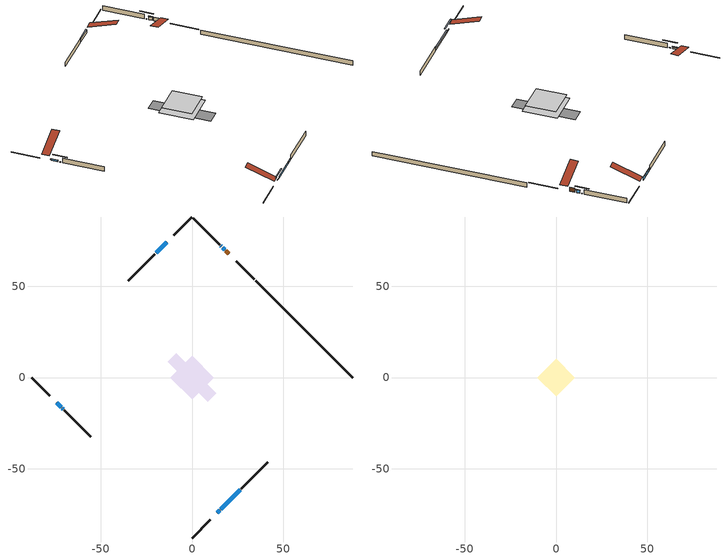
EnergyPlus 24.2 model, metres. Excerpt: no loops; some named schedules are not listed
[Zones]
conditioned space
 floor adiabatic (AdiabaticFloorConstruction): -12,0 0,12 12,0 0,-12 z0.49
 floor foundation (Slab1 construction): -13.25,8.51 -8.51,13.25 13.25,-8.51 8.51,-13.25 z-2.01
 wall outside (RimJoist1 construction): 0,-87.83 9.94,-77.89 / -87.83,0 -77.89,-9.94 / 0,87.83 -9.94,77.89 / 34.15,53.68 24.21,63.62 z0.49:0.79
 wall outside (AdiabaticWallConstruction 1): 20.23,67.59 18.51,69.31 z0.49:2.52
 wall outside (AdiabaticWallConstruction): 17.86,69.97 16.71,71.12 z0.49:2.08; -13.92,73.91 -19.62,68.21 z0.49:1.8; -73.91,-13.92 -71.61,-16.22 z0.49:1.29; 16.05,71.77 15.82,72.01 / 13.92,-73.91 15.05,-72.78 / -70.95,-16.88 -70.5,-17.33 z0.49:0.81; 15.71,-72.12 26.35,-61.48 z0.49:1.26
 wall outside (Wall1 construction): 27,-60.82 41.51,-46.31 / -69.84,-17.99 -55.33,-32.5 / -20.28,67.55 -34.79,53.04 / 15.17,72.66 0.66,87.17 z0.49:2.93
 wall foundation (FoundationWall1 construction): 34.81,53.02,-2.01 34.81,53.02,0.49 82.53,5.3,0.49 82.53,5.3,0.38 87.83,0,0.38 87.83,0,-2.01
 window (WindowConstruction): 17.86,69.97 16.71,71.12 z0.49:2.08
 window (WindowConstruction 1): -13.92,73.91 -19.62,68.21 z0.49:1.8
 window (WindowConstruction 3): -73.91,-13.92 -71.61,-16.22 z0.49:1.29
 window (WindowConstruction 4): 16.05,71.78 15.82,72 z0.49:0.8
 window (WindowConstruction 5): 13.92,-73.91 15.05,-72.78 z0.49:0.8
 window (WindowConstruction 6): -70.95,-16.88 -70.5,-17.33 z0.49:0.8
 window (WindowConstruction 2): 15.71,-72.12 26.35,-61.48 z0.49:1.26
 door (Door): 20.23,67.59 18.52,69.31 z0.49:2.52
 ceiling adiabatic (AdiabaticFloorConstruction): 0,-12 12,0 0,12 -12,0 z0.49
attic - vented
 floor to conditioned space (Floor1 construction Reversed): -10.38,0 0,10.38 10.38,0 0,-10.38 z2.93
 roof outside (Roof1 construction): 13.26,-74.57,2.93 3.15,-64.46,7.69 0.49,-67.12,7.69 10.6,-77.23,2.93; -74.57,-13.26,2.93 -64.46,-3.15,7.69 -67.12,-0.49,7.69 -77.23,-10.6,2.93; -13.26,74.57,2.93 -3.15,64.46,7.69 -0.49,67.12,7.69 -10.6,77.23,2.93; 20.89,66.94,2.93 10.78,56.83,7.69 13.44,54.16,7.69 23.55,64.27,2.93
shading: 16.57,71.26 18,69.83 18.29,70.12 16.86,71.55 z2.28; -19.76,68.06 -13.78,74.05 -14.07,74.34 -20.05,68.36 z2; -71.46,-16.36 -74.05,-13.78 -74.34,-14.07 -71.76,-16.65 z1.49; 13.53,74.3 18.35,69.48 18.64,69.77 13.82,74.59 z4.05; 17.35,-70.48 11.62,-76.21 11.91,-76.5 17.64,-70.77 z4.05; -68.2,-19.63 -73.25,-14.58 -73.54,-14.87 -68.49,-19.92 z4.05; 26.49,-61.34 15.56,-72.26 15.85,-72.56 26.78,-61.63 z1.47
[Building]
Building 1: Terrain=Suburbs
[Site:GroundTemperature:Undisturbed:Xing]
Site Ground Temperature Undisturbed Xing 1: 0.849921, 962, 3353.39, 5.5, 13.2, -1.3, 33, 22
[Site:Location]
Winnipeg Intl AP_MB: Latitude {deg}=49.91; Longitude {deg}=-97.24; Time Zone {hr}=-6; Elevation {m}=239; Keep Site Location Information=Yes
[Site:GroundTemperature:Deep]
5.5, 5.5, 5.5, 5.5, 5.5, 5.5, 5.5, 5.5, 5.5, 5.5, 5.5, 5.5
[Site:GroundTemperature:Shallow]
-2.46526, -5.11642, -5.32873, -4.07063, 0.979979, 6.00706, 10.3653, 13.1261, 13.3606, 11.1152, 6.8681, 1.99523
[Site:WaterMainsTemperature]
Calculation Method=Schedule; Temperature Schedule=mains temperature schedule
[Material] Roughness=Rough; Thermal Absorptance=0.9
Name | Thickness {m} | Conductivity {W/m-K} | Density {kg/m3} | Specific Heat {J/kg-K} | Solar Absorptance | Visible Absorptance
asphalt or fiberglass shingles | 0.00635 | 0.162714 | 1121.4 | 1465.45 | 0.84 | 0.84
ceiling loosefill ins | 0.254 | 0.0480833 | 16.02 | 1046.75 | 0.7 | 0.7
ceiling stud and cavity | 0.1397 | 0.167025 | 65.682 | 1177.47 | 0.7 | 0.7
concrete 4.0 in. | 0.1016 | 1.803125 | 2242.8 | 837.4 | 0.7 | 0.7
concrete 8.0 in. | 0.2032 | 1.803125 | 2242.8 | 837.4 | 0.7 | 0.7
door material | 0.04445 | 0.053851 | 512.64 | 1214.23 | 0.7 | 0.7
exterior vertical ins | 0.0875068 | 0.029427 | 32.04 | 1214.23 | 0.7 | 0.7
floor covering | 0.0127 | 0.0433444 | 54.468 | 1339.84 | 0.6 | 0.6
floor rigid ins; wall rigid ins 1 | 0.512978 | 0.029427 | 32.04 | 1214.23 | 0.7 | 0.7
floor stud and cavity | 0.1397 | 1.75129 | 37.0049 | 1207.88 | 0.7 | 0.7
furniture material conditioned space 1 | 0.1524 | 0.115458 | 640.8 | 1214.23 | 0.6 | 0.6
gypsum board | 0.0127 | 0.160291 | 801 | 837.4 | 0.6 | 0.6
gypsum board 1 | 0.0127 | 0.160291 | 801 | 837.4 | 0.7 | 0.7
osb sheathing 0.5 in. | 0.0127 | 0.115458 | 512.64 | 1214.23 | 0.7 | 0.7
osb sheathing 0.75 in. | 0.01905 | 0.115458 | 512.64 | 1214.23 | 0.7 | 0.7
osb sheathing 2.0 in. | 0.0508 | 0.115458 | 512.64 | 1214.23 | 0.7 | 0.7
rim joist rigid ins; wall rigid ins | 0.051816 | 0.029427 | 32.04 | 1214.23 | 0.7 | 0.7
rim joist stud and cavity | 0.0508 | 0.0402046 | 125.044 | 1163.47 | 0.6 | 0.6
wall stud and cavity | 0.1397 | 0.199848 | 139.0536 | 1170.24 | 0.7 | 0.7
wall stud and cavity 1 | 0.0889 | 0.380278 | 52.3479 | 1209.89 | 0.7 | 0.7
wall stud and cavity 2 | 0.0889 | 0.391764 | 83.0341 | 1211.67 | 0.7 | 0.7
wood siding | 0.0254 | 0.102417 | 544.68 | 1172.36 | 0.4 | 0.4
wood siding 1; wood siding 2; wood siding 3 | 0.0254 | 0.102417 | 544.68 | 1172.36 | 0.7 | 0.7
[WindowMaterial:SimpleGlazingSystem]
Name | U-Factor {W/m2-K} | Solar Heat Gain Coefficient
WindowMaterial | 1.62845 | 0.58
WindowMaterial 1 | 1.68296 | 0.57
WindowMaterial 2 | 1.88339 | 0.52
WindowMaterial 3 | 1.870901 | 0.52
WindowMaterial 4 | 3.068959 | 0.43
[Construction]
AdiabaticFloorConstruction: floor stud and cavity, floor rigid ins, osb sheathing 0.75 in., floor covering
AdiabaticWallConstruction: wood siding 2, wall rigid ins 1, wall stud and cavity 1, gypsum board
AdiabaticWallConstruction 1: wood siding 3, wall rigid ins 1, wall stud and cavity 1, gypsum board
Door: door material
Floor1 construction Reversed: gypsum board, ceiling stud and cavity, ceiling loosefill ins
FoundationWall1 construction: concrete 8.0 in., gypsum board 1
furniture construction conditioned space 1: furniture material conditioned space 1
PartitionWallConstruction: gypsum board, wall stud and cavity 2, gypsum board
RimJoist1 construction: wood siding 1, rim joist rigid ins, osb sheathing 2.0 in., rim joist stud and cavity
Roof1 construction: asphalt or fiberglass shingles
Slab1 construction: concrete 4.0 in.
Wall1 construction: wood siding, wall rigid ins, osb sheathing 0.5 in., wall stud and cavity, gypsum board
WindowConstruction: WindowMaterial
WindowConstruction 1: WindowMaterial 1
WindowConstruction 2: WindowMaterial 2
WindowConstruction 3: WindowMaterial 3
WindowConstruction 4; WindowConstruction 5; WindowConstruction 6: WindowMaterial 4
[Zone] Multiplier=1; Part of Total Floor Area=Yes
Name | Volume {m3}
attic - vented | 166.697
conditioned space | 1235.8
[Space]
Name | Zone | Volume {m3}
attic - vented 1 | attic - vented | 166.697
conditioned space 1 | conditioned space | 1235.8
[ZoneInfiltration:EffectiveLeakageArea]
infil attic - vented 1: Zone or Space=attic - vented 1; Schedule=Always On Discrete; Effective Air Leakage Area {cm2}=7182.33; Stack Coefficient=0.000331403; Wind Coefficient=1.22998e-05
[ZoneMixing]
whole house fan mix: Zone or Space=attic - vented; Schedule=Always On Continuous; Design Flow Rate Calculation Method=Flow/Zone; Design Flow Rate {m3/s}=0; Source Zone or Space=conditioned space
[SurfaceProperty:ExposedFoundationPerimeter]
Slab1: Exposed Perimeter Calculation Method=TotalExposedPerimeter; Total Exposed Perimeter {m}=74.98
[InternalMass] Zone or ZoneList=conditioned space; Space or SpaceList=conditioned space 1
Name | Construction | Surface Area {m2}
furniture mass conditioned space 1 | furniture construction conditioned space 1 | 197.72
partition wall mass | PartitionWallConstruction | 494.3
[Lights]
interior lighting: Zone or ZoneList or Space or SpaceList=conditioned space 1; Schedule=interior lighting schedule; Design Level Calculation Method=LightingLevel; Lighting Level {W}=343.2; Return Air Fraction=0; Fraction Radiant=0.6; Fraction Visible=0.2; Fraction Replaceable=1
[People]
occupants: Zone or ZoneList or Space or SpaceList=conditioned space 1; Number of People Schedule=occupants schedule; Number of People Calculation Method=People; Number of People=3; Fraction Radiant=0.314171; Sensible Heat Fraction=0.56303; Activity Level Schedule=occupants activity schedule; Carbon Dioxide Generation Rate {m3/s-W}=0; Enable ASHRAE 55 Comfort Warnings=No; Mean Radiant Temperature Calculation Type=EnclosureAveraged
[ElectricEquipment] Zone or ZoneList or Space or SpaceList=conditioned space 1; Design Level Calculation Method=EquipmentLevel
Name | Schedule | Design Level {W} | Fraction Latent | Fraction Radiant | Fraction Lost
clothes dryer | clothes dryer schedule | 140.772 | 0.015 | 0.081 | 0.85
clothes washer | clothes washer schedule | 32.1985 | 0.03 | 0.162 | 0.7
cooking range | cooking range schedule | 215.147 | 0.08 | 0.432 | 0.2
dishwasher | dishwasher schedule | 66.8632 | 0.3 | 0.18 | 0.4
fridge | fridge schedule | 72.9452 | 0 | 0.6 | 0
mech vent house fan | mech vent house fan schedule | 125 | 0 | 0 | 0.5
mech vent house fan cfis | mech vent house fan cfis schedule | 0 | 0 | 0 | 0
misc plug loads | misc plug loads schedule | 494.7 | 0.045 | 0.513 | 0.1
whole house fan | Always On Discrete | 0 | 0 | 0 | 1
[OtherEquipment] Zone or ZoneList or Space or SpaceList=conditioned space 1; Design Level Calculation Method=EquipmentLevel
Name | Fuel Type | Schedule | Design Level {W} | Fraction Latent | Fraction Radiant | Fraction Lost
clothes dryer 1 | Electricity | clothes dryer schedule | 0 | 0.015 | 0.081 | 0.85
cooking range 1 | Electricity | cooking range schedule | 0 | 0.08 | 0.432 | 0.2
general water use latent | None | general water use schedule | 62.594 | 1 | 0 | 0
general water use sensible | None | general water use schedule | -61.6891 | 0 | 0.6 | 0
mech vent house fan latent load | None | Always On Discrete | 0 | 1 | 0 | 0
mech vent house fan sensible load | None | Always On Discrete | 0 | 0 | 0 | 0
water heater energy adjustment1 | Electricity | Always On Discrete | 0.01 | 0 | 0 | 1
[ZoneInfiltration:DesignFlowRate] Zone or ZoneList or Space or SpaceList=conditioned space 1; Schedule=Always On Discrete; Design Flow Rate Calculation Method=Flow/Zone; Design Flow Rate {m3/s}=0
infil flow; natural vent flow; whole house fan flow
[GroundHeatExchanger:System]
ground source heat pump exchanger: Design Flow Rate {m3/s}=0.000567812; Undisturbed Ground Temperature Model Type=Site:GroundTemperature:Undisturbed:Xing; Undisturbed Ground Temperature Model=Site Ground Temperature Undisturbed Xing 1; Ground Thermal Conductivity {W/m-K}=0.849921; Ground Thermal Heat Capacity {J/m3-K}=3.22596e+06; GHE:Vertical:ResponseFactors Object=ground source heat pump exchanger Response Factors
[GroundHeatExchanger:Vertical:Properties]
ground source heat pump exchanger Properties: Depth of Top of Borehole {m}=1; Borehole Length {m}=89.916; Borehole Diameter {m}=0.127; Grout Thermal Conductivity {W/m-K}=1.29825; Grout Thermal Heat Capacity {J/m3-K}=3900000; Pipe Thermal Conductivity {W/m-K}=0.39813; Pipe Thermal Heat Capacity {J/m3-K}=1770000; Pipe Outer Diameter {m}=0.042164; Pipe Thickness {m}=0.0038354; U-Tube Distance {m}=0.066802
[GroundHeatExchanger:ResponseFactors]
ground source heat pump exchanger Response Factors: GHE:Vertical:Properties Object=ground source heat pump exchanger Properties; Number of Boreholes=3; G-Function Reference Ratio=0.000706215; g-Function Ln(T/Ts) Value 1=-8.5; g-Function g Value 1=2.32947; g-Function Ln(T/Ts) Value 2=-7.8; g-Function g Value 2=2.67517; g-Function Ln(T/Ts) Value 3=-7.2; g-Function g Value 3=2.97159; g-Function Ln(T/Ts) Value 4=-6.5; g-Function g Value 4=3.31879; g-Function Ln(T/Ts) Value 5=-5.9; g-Function g Value 5=3.63297; g-Function Ln(T/Ts) Value 6=-5.2; g-Function g Value 6=4.06433; g-Function Ln(T/Ts) Value 7=-4.5; g-Function g Value 7=4.60241; g-Function Ln(T/Ts) Value 8=-3.963; g-Function g Value 8=5.09322; g-Function Ln(T/Ts) Value 9=-3.27; g-Function g Value 9=5.80964; g-Function Ln(T/Ts) Value 10=-2.864; g-Function g Value 10=6.25747; g-Function Ln(T/Ts) Value 11=-2.577; g-Function g Value 11=6.57912; g-Function Ln(T/Ts) Value 12=-2.171; g-Function g Value 12=7.03176; g-Function Ln(T/Ts) Value 13=-1.884; g-Function g Value 13=7.34522; g-Function Ln(T/Ts) Value 14=-1.191; g-Function g Value 14=8.05255; g-Function Ln(T/Ts) Value 15=-0.497; g-Function g Value 15=8.65795; g-Function Ln(T/Ts) Value 16=-0.274; g-Function g Value 16=8.82477; g-Function Ln(T/Ts) Value 17=-0.051; g-Function g Value 17=8.97533; g-Function Ln(T/Ts) Value 18=0.196; g-Function g Value 18=9.12268; g-Function Ln(T/Ts) Value 19=0.419; g-Function g Value 19=9.23763; g-Function Ln(T/Ts) Value 20=0.642; g-Function g Value 20=9.33616; g-Function Ln(T/Ts) Value 21=0.873; g-Function g Value 21=9.42137; g-Function Ln(T/Ts) Value 22=1.112; g-Function g Value 22=9.49298; g-Function Ln(T/Ts) Value 23=1.335; g-Function g Value 23=9.54648; g-Function Ln(T/Ts) Value 24=1.679; g-Function g Value 24=9.60776; g-Function Ln(T/Ts) Value 25=2.028; g-Function g Value 25=9.64965; g-Function Ln(T/Ts) Value 26=2.275; g-Function g Value 26=9.6702; g-Function Ln(T/Ts) Value 27=3.003; g-Function g Value 27=9.70341
[Foundation:Kiva]
Foundation Kiva 1: Initial Indoor Air Temperature {C}=21; Wall Height Above Grade {m}=0.489996; Wall Depth Below Slab {m}=0.2032; Custom Block Material Name 1=exterior vertical ins; Custom Block Depth 1 {m}=2.5; Custom Block X Position 1 {m}=0.2159; Custom Block Z Position 1 {m}=0
[Foundation:Kiva:Settings]
Soil Conductivity {W/m-K}=0.849921; Soil Density {kg/m3}=1842.3; Soil Specific Heat {J/kg-K}=418.7; Ground Solar Absorptivity=0.9; Ground Thermal Absorptivity=0.9; Ground Surface Roughness {m}=0.03; Far-Field Width {m}=40; Deep-Ground Boundary Condition=ZeroFlux; Deep-Ground Depth {m}=40; Minimum Cell Dimension {m}=0.2; Maximum Cell Growth Coefficient=3; Simulation Timestep=Timestep
[Exterior:Lights]
exterior lighting: Schedule=exterior lighting schedule; Design Level {W}=75.6
[Schedule:Constant]
Name | Hourly Value
Always On Continuous; mech vent house fan schedule; mech vent house fan cfis schedule; Always On Discrete | 1
occupants activity schedule | 117.228
fridge schedule | 0
[Schedule:Week:Daily]
interior lighting schedule Week Rule - Jan1-Jan27: interior lighting schedule day, interior lighting schedule day, interior lighting schedule day, interior lighting schedule day, interior lighting schedule day, interior lighting schedule day, interior lighting schedule day, interior lighting schedule default day, interior lighting schedule default day, interior lighting schedule default day, interior lighting schedule default day, interior lighting schedule default day
interior lighting schedule Week Rule - Jan28-Feb3: interior lighting schedule day, interior lighting schedule day, interior lighting schedule day, interior lighting schedule day, interior lighting schedule day 1, interior lighting schedule day 1, interior lighting schedule day 1, interior lighting schedule default day, interior lighting schedule default day, interior lighting schedule default day, interior lighting schedule default day, interior lighting schedule default day
interior lighting schedule Week Rule - Feb4-Feb24: interior lighting schedule day 1, interior lighting schedule day 1, interior lighting schedule day 1, interior lighting schedule day 1, interior lighting schedule day 1, interior lighting schedule day 1, interior lighting schedule day 1, interior lighting schedule default day, interior lighting schedule default day, interior lighting schedule default day, interior lighting schedule default day, interior lighting schedule default day
interior lighting schedule Week Rule - Feb25-Mar3: interior lighting schedule day 1, interior lighting schedule day 1, interior lighting schedule day 1, interior lighting schedule day 1, interior lighting schedule day 2, interior lighting schedule day 2, interior lighting schedule day 2, interior lighting schedule default day, interior lighting schedule default day, interior lighting schedule default day, interior lighting schedule default day, interior lighting schedule default day
interior lighting schedule Week Rule - Mar4-Mar31: interior lighting schedule day 2, interior lighting schedule day 2, interior lighting schedule day 2, interior lighting schedule day 2, interior lighting schedule day 2, interior lighting schedule day 2, interior lighting schedule day 2, interior lighting schedule default day, interior lighting schedule default day, interior lighting schedule default day, interior lighting schedule default day, interior lighting schedule default day
interior lighting schedule Week Rule - Apr1-Apr28: interior lighting schedule day 3, interior lighting schedule day 3, interior lighting schedule day 3, interior lighting schedule day 3, interior lighting schedule day 3, interior lighting schedule day 3, interior lighting schedule day 3, interior lighting schedule default day, interior lighting schedule default day, interior lighting schedule default day, interior lighting schedule default day, interior lighting schedule default day
interior lighting schedule Week Rule - Apr29-May5: interior lighting schedule day 3, interior lighting schedule day 3, interior lighting schedule day 4, interior lighting schedule day 4, interior lighting schedule day 4, interior lighting schedule day 4, interior lighting schedule day 4, interior lighting schedule default day, interior lighting schedule default day, interior lighting schedule default day, interior lighting schedule default day, interior lighting schedule default day
interior lighting schedule Week Rule - May6-May26: interior lighting schedule day 4, interior lighting schedule day 4, interior lighting schedule day 4, interior lighting schedule day 4, interior lighting schedule day 4, interior lighting schedule day 4, interior lighting schedule day 4, interior lighting schedule default day, interior lighting schedule default day, interior lighting schedule default day, interior lighting schedule default day, interior lighting schedule default day
interior lighting schedule Week Rule - May27-Jun2: interior lighting schedule day 4, interior lighting schedule day 4, interior lighting schedule day 4, interior lighting schedule day 4, interior lighting schedule day 4, interior lighting schedule day 5, interior lighting schedule day 5, interior lighting schedule default day, interior lighting schedule default day, interior lighting schedule default day, interior lighting schedule default day, interior lighting schedule default day
interior lighting schedule Week Rule - Jun3-Jun30: interior lighting schedule day 5, interior lighting schedule day 5, interior lighting schedule day 5, interior lighting schedule day 5, interior lighting schedule day 5, interior lighting schedule day 5, interior lighting schedule day 5, interior lighting schedule default day, interior lighting schedule default day, interior lighting schedule default day, interior lighting schedule default day, interior lighting schedule default day
interior lighting schedule Week Rule - Jul1-Jul28: interior lighting schedule day 6, interior lighting schedule day 6, interior lighting schedule day 6, interior lighting schedule day 6, interior lighting schedule day 6, interior lighting schedule day 6, interior lighting schedule day 6, interior lighting schedule default day, interior lighting schedule default day, interior lighting schedule default day, interior lighting schedule default day, interior lighting schedule default day
interior lighting schedule Week Rule - Jul29-Aug4: interior lighting schedule day 6, interior lighting schedule day 6, interior lighting schedule day 6, interior lighting schedule day 7, interior lighting schedule day 7, interior lighting schedule day 7, interior lighting schedule day 7, interior lighting schedule default day, interior lighting schedule default day, interior lighting schedule default day, interior lighting schedule default day, interior lighting schedule default day
interior lighting schedule Week Rule - Aug5-Aug25: interior lighting schedule day 7, interior lighting schedule day 7, interior lighting schedule day 7, interior lighting schedule day 7, interior lighting schedule day 7, interior lighting schedule day 7, interior lighting schedule day 7, interior lighting schedule default day, interior lighting schedule default day, interior lighting schedule default day, interior lighting schedule default day, interior lighting schedule default day
interior lighting schedule Week Rule - Aug26-Sep1: interior lighting schedule day 7, interior lighting schedule day 7, interior lighting schedule day 7, interior lighting schedule day 7, interior lighting schedule day 7, interior lighting schedule day 7, interior lighting schedule day 8, interior lighting schedule default day, interior lighting schedule default day, interior lighting schedule default day, interior lighting schedule default day, interior lighting schedule default day
interior lighting schedule Week Rule - Sep2-Sep29: interior lighting schedule day 8, interior lighting schedule day 8, interior lighting schedule day 8, interior lighting schedule day 8, interior lighting schedule day 8, interior lighting schedule day 8, interior lighting schedule day 8, interior lighting schedule default day, interior lighting schedule default day, interior lighting schedule default day, interior lighting schedule default day, interior lighting schedule default day
interior lighting schedule Week Rule - Sep30-Oct6: interior lighting schedule day 8, interior lighting schedule day 9, interior lighting schedule day 9, interior lighting schedule day 9, interior lighting schedule day 9, interior lighting schedule day 9, interior lighting schedule day 9, interior lighting schedule default day, interior lighting schedule default day, interior lighting schedule default day, interior lighting schedule default day, interior lighting schedule default day
interior lighting schedule Week Rule - Oct7-Oct27: interior lighting schedule day 9, interior lighting schedule day 9, interior lighting schedule day 9, interior lighting schedule day 9, interior lighting schedule day 9, interior lighting schedule day 9, interior lighting schedule day 9, interior lighting schedule default day, interior lighting schedule default day, interior lighting schedule default day, interior lighting schedule default day, interior lighting schedule default day
interior lighting schedule Week Rule - Oct28-Nov3: interior lighting schedule day 9, interior lighting schedule day 9, interior lighting schedule day 9, interior lighting schedule day 9, interior lighting schedule day 10, interior lighting schedule day 10, interior lighting schedule day 10, interior lighting schedule default day, interior lighting schedule default day, interior lighting schedule default day, interior lighting schedule default day, interior lighting schedule default day
interior lighting schedule Week Rule - Nov4-Nov24: interior lighting schedule day 10, interior lighting schedule day 10, interior lighting schedule day 10, interior lighting schedule day 10, interior lighting schedule day 10, interior lighting schedule day 10, interior lighting schedule day 10, interior lighting schedule default day, interior lighting schedule default day, interior lighting schedule default day, interior lighting schedule default day, interior lighting schedule default day
interior lighting schedule Week Rule - Nov25-Dec1: interior lighting schedule day 10, interior lighting schedule day 10, interior lighting schedule day 10, interior lighting schedule day 10, interior lighting schedule day 10, interior lighting schedule day 10, interior lighting schedule day 11, interior lighting schedule default day, interior lighting schedule default day, interior lighting schedule default day, interior lighting schedule default day, interior lighting schedule default day
interior lighting schedule Week Rule - Dec2-Dec31: interior lighting schedule day 11, interior lighting schedule day 11, interior lighting schedule day 11, interior lighting schedule day 11, interior lighting schedule day 11, interior lighting schedule day 11, interior lighting schedule day 11, interior lighting schedule default day, interior lighting schedule default day, interior lighting schedule default day, interior lighting schedule default day, interior lighting schedule default day
occupants schedule Week Rule - Jan1-Dec31: occupants schedule day, occupants schedule day, occupants schedule day, occupants schedule day, occupants schedule day, occupants schedule day, occupants schedule day, occupants schedule default day, occupants schedule default day, occupants schedule default day, occupants schedule default day, occupants schedule default day
clothes dryer schedule Week Rule - Jan1-Dec31: clothes dryer schedule day, clothes dryer schedule day, clothes dryer schedule day, clothes dryer schedule day, clothes dryer schedule day, clothes dryer schedule day, clothes dryer schedule day, clothes dryer schedule default day, clothes dryer schedule default day, clothes dryer schedule default day, clothes dryer schedule default day, clothes dryer schedule default day
clothes washer schedule Week Rule - Jan1-Dec31: clothes washer schedule day, clothes washer schedule day, clothes washer schedule day, clothes washer schedule day, clothes washer schedule day, clothes washer schedule day, clothes washer schedule day, clothes washer schedule default day, clothes washer schedule default day, clothes washer schedule default day, clothes washer schedule default day, clothes washer schedule default day
cooking range schedule Week Rule - Jan1-Dec31: cooking range schedule day, cooking range schedule day, cooking range schedule day, cooking range schedule day, cooking range schedule day, cooking range schedule day, cooking range schedule day, cooking range schedule default day, cooking range schedule default day, cooking range schedule default day, cooking range schedule default day, cooking range schedule default day
dishwasher schedule Week Rule - Jan1-Dec31: dishwasher schedule day, dishwasher schedule day, dishwasher schedule day, dishwasher schedule day, dishwasher schedule day, dishwasher schedule day, dishwasher schedule day, dishwasher schedule default day, dishwasher schedule default day, dishwasher schedule default day, dishwasher schedule default day, dishwasher schedule default day
misc plug loads schedule Week Rule - Jan1-Dec31: misc plug loads schedule day, misc plug loads schedule day, misc plug loads schedule day, misc plug loads schedule day, misc plug loads schedule day, misc plug loads schedule day, misc plug loads schedule day, misc plug loads schedule default day, misc plug loads schedule default day, misc plug loads schedule default day, misc plug loads schedule default day, misc plug loads schedule default day
general water use schedule Week Rule - Jan1-Dec31: general water use schedule day, general water use schedule day, general water use schedule day, general water use schedule day, general water use schedule day, general water use schedule day, general water use schedule day, general water use schedule default day, general water use schedule default day, general water use schedule default day, general water use schedule default day, general water use schedule default day
exterior lighting schedule Week Rule - Jan1-Jan27: exterior lighting schedule day, exterior lighting schedule day, exterior lighting schedule day, exterior lighting schedule day, exterior lighting schedule day, exterior lighting schedule day, exterior lighting schedule day, exterior lighting schedule default day, exterior lighting schedule default day, exterior lighting schedule default day, exterior lighting schedule default day, exterior lighting schedule default day
exterior lighting schedule Week Rule - Jan28-Feb3: exterior lighting schedule day, exterior lighting schedule day, exterior lighting schedule day, exterior lighting schedule day, exterior lighting schedule day 1, exterior lighting schedule day 1, exterior lighting schedule day 1, exterior lighting schedule default day, exterior lighting schedule default day, exterior lighting schedule default day, exterior lighting schedule default day, exterior lighting schedule default day
exterior lighting schedule Week Rule - Feb4-Feb24: exterior lighting schedule day 1, exterior lighting schedule day 1, exterior lighting schedule day 1, exterior lighting schedule day 1, exterior lighting schedule day 1, exterior lighting schedule day 1, exterior lighting schedule day 1, exterior lighting schedule default day, exterior lighting schedule default day, exterior lighting schedule default day, exterior lighting schedule default day, exterior lighting schedule default day
exterior lighting schedule Week Rule - Feb25-Mar3: exterior lighting schedule day 1, exterior lighting schedule day 1, exterior lighting schedule day 1, exterior lighting schedule day 1, exterior lighting schedule day 2, exterior lighting schedule day 2, exterior lighting schedule day 2, exterior lighting schedule default day, exterior lighting schedule default day, exterior lighting schedule default day, exterior lighting schedule default day, exterior lighting schedule default day
exterior lighting schedule Week Rule - Mar4-Mar31: exterior lighting schedule day 2, exterior lighting schedule day 2, exterior lighting schedule day 2, exterior lighting schedule day 2, exterior lighting schedule day 2, exterior lighting schedule day 2, exterior lighting schedule day 2, exterior lighting schedule default day, exterior lighting schedule default day, exterior lighting schedule default day, exterior lighting schedule default day, exterior lighting schedule default day
exterior lighting schedule Week Rule - Apr1-Apr28: exterior lighting schedule day 3, exterior lighting schedule day 3, exterior lighting schedule day 3, exterior lighting schedule day 3, exterior lighting schedule day 3, exterior lighting schedule day 3, exterior lighting schedule day 3, exterior lighting schedule default day, exterior lighting schedule default day, exterior lighting schedule default day, exterior lighting schedule default day, exterior lighting schedule default day
exterior lighting schedule Week Rule - Apr29-May5: exterior lighting schedule day 3, exterior lighting schedule day 3, exterior lighting schedule day 4, exterior lighting schedule day 4, exterior lighting schedule day 4, exterior lighting schedule day 4, exterior lighting schedule day 4, exterior lighting schedule default day, exterior lighting schedule default day, exterior lighting schedule default day, exterior lighting schedule default day, exterior lighting schedule default day
exterior lighting schedule Week Rule - May6-May26: exterior lighting schedule day 4, exterior lighting schedule day 4, exterior lighting schedule day 4, exterior lighting schedule day 4, exterior lighting schedule day 4, exterior lighting schedule day 4, exterior lighting schedule day 4, exterior lighting schedule default day, exterior lighting schedule default day, exterior lighting schedule default day, exterior lighting schedule default day, exterior lighting schedule default day
exterior lighting schedule Week Rule - May27-Jun2: exterior lighting schedule day 4, exterior lighting schedule day 4, exterior lighting schedule day 4, exterior lighting schedule day 4, exterior lighting schedule day 4, exterior lighting schedule day 5, exterior lighting schedule day 5, exterior lighting schedule default day, exterior lighting schedule default day, exterior lighting schedule default day, exterior lighting schedule default day, exterior lighting schedule default day
exterior lighting schedule Week Rule - Jun3-Jun30: exterior lighting schedule day 5, exterior lighting schedule day 5, exterior lighting schedule day 5, exterior lighting schedule day 5, exterior lighting schedule day 5, exterior lighting schedule day 5, exterior lighting schedule day 5, exterior lighting schedule default day, exterior lighting schedule default day, exterior lighting schedule default day, exterior lighting schedule default day, exterior lighting schedule default day
exterior lighting schedule Week Rule - Jul1-Jul28: exterior lighting schedule day 6, exterior lighting schedule day 6, exterior lighting schedule day 6, exterior lighting schedule day 6, exterior lighting schedule day 6, exterior lighting schedule day 6, exterior lighting schedule day 6, exterior lighting schedule default day, exterior lighting schedule default day, exterior lighting schedule default day, exterior lighting schedule default day, exterior lighting schedule default day
exterior lighting schedule Week Rule - Jul29-Aug4: exterior lighting schedule day 6, exterior lighting schedule day 6, exterior lighting schedule day 6, exterior lighting schedule day 7, exterior lighting schedule day 7, exterior lighting schedule day 7, exterior lighting schedule day 7, exterior lighting schedule default day, exterior lighting schedule default day, exterior lighting schedule default day, exterior lighting schedule default day, exterior lighting schedule default day
exterior lighting schedule Week Rule - Aug5-Aug25: exterior lighting schedule day 7, exterior lighting schedule day 7, exterior lighting schedule day 7, exterior lighting schedule day 7, exterior lighting schedule day 7, exterior lighting schedule day 7, exterior lighting schedule day 7, exterior lighting schedule default day, exterior lighting schedule default day, exterior lighting schedule default day, exterior lighting schedule default day, exterior lighting schedule default day
exterior lighting schedule Week Rule - Aug26-Sep1: exterior lighting schedule day 7, exterior lighting schedule day 7, exterior lighting schedule day 7, exterior lighting schedule day 7, exterior lighting schedule day 7, exterior lighting schedule day 7, exterior lighting schedule day 8, exterior lighting schedule default day, exterior lighting schedule default day, exterior lighting schedule default day, exterior lighting schedule default day, exterior lighting schedule default day
exterior lighting schedule Week Rule - Sep2-Sep29: exterior lighting schedule day 8, exterior lighting schedule day 8, exterior lighting schedule day 8, exterior lighting schedule day 8, exterior lighting schedule day 8, exterior lighting schedule day 8, exterior lighting schedule day 8, exterior lighting schedule default day, exterior lighting schedule default day, exterior lighting schedule default day, exterior lighting schedule default day, exterior lighting schedule default day
exterior lighting schedule Week Rule - Sep30-Oct6: exterior lighting schedule day 8, exterior lighting schedule day 9, exterior lighting schedule day 9, exterior lighting schedule day 9, exterior lighting schedule day 9, exterior lighting schedule day 9, exterior lighting schedule day 9, exterior lighting schedule default day, exterior lighting schedule default day, exterior lighting schedule default day, exterior lighting schedule default day, exterior lighting schedule default day
exterior lighting schedule Week Rule - Oct7-Oct27: exterior lighting schedule day 9, exterior lighting schedule day 9, exterior lighting schedule day 9, exterior lighting schedule day 9, exterior lighting schedule day 9, exterior lighting schedule day 9, exterior lighting schedule day 9, exterior lighting schedule default day, exterior lighting schedule default day, exterior lighting schedule default day, exterior lighting schedule default day, exterior lighting schedule default day
exterior lighting schedule Week Rule - Oct28-Nov3: exterior lighting schedule day 9, exterior lighting schedule day 9, exterior lighting schedule day 9, exterior lighting schedule day 9, exterior lighting schedule day 10, exterior lighting schedule day 10, exterior lighting schedule day 10, exterior lighting schedule default day, exterior lighting schedule default day, exterior lighting schedule default day, exterior lighting schedule default day, exterior lighting schedule default day
[Schedule:Year]
interior lighting schedule: interior lighting schedule Week Rule - Jan1-Jan27, 1, 1, 1, 27, interior lighting schedule Week Rule - Jan28-Feb3, 1, 28, 2, 3, interior lighting schedule Week Rule - Feb4-Feb24, 2, 4, 2, 24, interior lighting schedule Week Rule - Feb25-Mar3, 2, 25, 3, 3, interior lighting schedule Week Rule - Mar4-Mar31, 3, 4, 3, 31, interior lighting schedule Week Rule - Apr1-Apr28, 4, 1, 4, 28, interior lighting schedule Week Rule - Apr29-May5, 4, 29, 5, 5, interior lighting schedule Week Rule - May6-May26, 5, 6, 5, 26, interior lighting schedule Week Rule - May27-Jun2, 5, 27, 6, 2, interior lighting schedule Week Rule - Jun3-Jun30, 6, 3, 6, 30, interior lighting schedule Week Rule - Jul1-Jul28, 7, 1, 7, 28, interior lighting schedule Week Rule - Jul29-Aug4, 7, 29, 8, 4, interior lighting schedule Week Rule - Aug5-Aug25, 8, 5, 8, 25, interior lighting schedule Week Rule - Aug26-Sep1, 8, 26, 9, 1, interior lighting schedule Week Rule - Sep2-Sep29, 9, 2, 9, 29, interior lighting schedule Week Rule - Sep30-Oct6, 9, 30, 10, 6, interior lighting schedule Week Rule - Oct7-Oct27, 10, 7, 10, 27, interior lighting schedule Week Rule - Oct28-Nov3, 10, 28, 11, 3, interior lighting schedule Week Rule - Nov4-Nov24, 11, 4, 11, 24, interior lighting schedule Week Rule - Nov25-Dec1, 11, 25, 12, 1, interior lighting schedule Week Rule - Dec2-Dec31, 12, 2, 12, 31
occupants schedule: occupants schedule Week Rule - Jan1-Dec31, 1, 1, 12, 31
clothes dryer schedule: clothes dryer schedule Week Rule - Jan1-Dec31, 1, 1, 12, 31
clothes washer schedule: clothes washer schedule Week Rule - Jan1-Dec31, 1, 1, 12, 31
cooking range schedule: cooking range schedule Week Rule - Jan1-Dec31, 1, 1, 12, 31
dishwasher schedule: dishwasher schedule Week Rule - Jan1-Dec31, 1, 1, 12, 31
misc plug loads schedule: misc plug loads schedule Week Rule - Jan1-Dec31, 1, 1, 12, 31
general water use schedule: general water use schedule Week Rule - Jan1-Dec31, 1, 1, 12, 31
exterior lighting schedule: exterior lighting schedule Week Rule - Jan1-Jan27, 1, 1, 1, 27, exterior lighting schedule Week Rule - Jan28-Feb3, 1, 28, 2, 3, exterior lighting schedule Week Rule - Feb4-Feb24, 2, 4, 2, 24, exterior lighting schedule Week Rule - Feb25-Mar3, 2, 25, 3, 3, exterior lighting schedule Week Rule - Mar4-Mar31, 3, 4, 3, 31, exterior lighting schedule Week Rule - Apr1-Apr28, 4, 1, 4, 28, exterior lighting schedule Week Rule - Apr29-May5, 4, 29, 5, 5, exterior lighting schedule Week Rule - May6-May26, 5, 6, 5, 26, exterior lighting schedule Week Rule - May27-Jun2, 5, 27, 6, 2, exterior lighting schedule Week Rule - Jun3-Jun30, 6, 3, 6, 30, exterior lighting schedule Week Rule - Jul1-Jul28, 7, 1, 7, 28, exterior lighting schedule Week Rule - Jul29-Aug4, 7, 29, 8, 4, exterior lighting schedule Week Rule - Aug5-Aug25, 8, 5, 8, 25, exterior lighting schedule Week Rule - Aug26-Sep1, 8, 26, 9, 1, exterior lighting schedule Week Rule - Sep2-Sep29, 9, 2, 9, 29, exterior lighting schedule Week Rule - Sep30-Oct6, 9, 30, 10, 6, exterior lighting schedule Week Rule - Oct7-Oct27, 10, 7, 10, 27, exterior lighting schedule Week Rule - Oct28-Nov3, 10, 28, 11, 3, exterior lighting schedule Week Rule - Nov4-Nov24, 11, 4, 11, 24, exterior lighting schedule Week Rule - Nov25-Dec1, 11, 25, 12, 1, exterior lighting schedule Week Rule - Dec2-Dec31, 12, 2, 12, 31
[Schedule:Compact]
mains temperature schedule: Through: 01/01, For: AllDays, Until: 24:00, 3.57167, Through: 01/02, For: AllDays, Until: 24:00, 3.48889, Through: 01/03, For: AllDays, Until: 24:00, 3.40667, Through: 01/04, For: AllDays, Until: 24:00, 3.32611, Through: 01/05, For: AllDays, Until: 24:00, 3.24611, Through: 01/06, For: AllDays, Until: 24:00, 3.16778, Through: 01/07, For: AllDays, Until: 24:00, 3.09056, Through: 01/08, For: AllDays, Until: 24:00, 3.01444, Through: 01/09, For: AllDays, Until: 24:00, 2.93944, Through: 01/10, For: AllDays, Until: 24:00, 2.86611, Through: 01/11, For: AllDays, Until: 24:00, 2.79389, Through: 01/12, For: AllDays, Until: 24:00, 2.72278, Through: 01/13, For: AllDays, Until: 24:00, 2.65278, Through: 01/14, For: AllDays, Until: 24:00, 2.58444, Through: 01/15, For: AllDays, Until: 24:00, 2.51778, Through: 01/16, For: AllDays, Until: 24:00, 2.45222, Through: 01/17, For: AllDays, Until: 24:00, 2.38778, Through: 01/18, For: AllDays, Until: 24:00, 2.325, Through: 01/19, For: AllDays, Until: 24:00, 2.26389, Through: 01/20, For: AllDays, Until: 24:00, 2.20389, Through: 01/21, For: AllDays, Until: 24:00, 2.14556, Through: 01/22, For: AllDays, Until: 24:00, 2.08889, Through: 01/23, For: AllDays, Until: 24:00, 2.03333, Through: 01/24, For: AllDays, Until: 24:00, 1.97944, Through: 01/25, For: AllDays, Until: 24:00, 1.92722, Through: 01/26, For: AllDays, Until: 24:00, 1.87611, Through: 01/27, For: AllDays, Until: 24:00, 1.82722, Through: 01/28, For: AllDays, Until: 24:00, 1.77944, Through: 01/29, For: AllDays, Until: 24:00, 1.73333, Through: 01/30, For: AllDays, Until: 24:00, 1.68944, Through: 01/31, For: AllDays, Until: 24:00, 1.64667, Through: 02/01, For: AllDays, Until: 24:00, 1.60556, Through: 02/02, For: AllDays, Until: 24:00, 1.56611, Through: 02/03, For: AllDays, Until: 24:00, 1.52833, Through: 02/04, For: AllDays, Until: 24:00, 1.49222, Through: 02/05, For: AllDays, Until: 24:00, 1.45778, Through: 02/06, For: AllDays, Until: 24:00, 1.425, Through: 02/07, For: AllDays, Until: 24:00, 1.39389, Through: 02/08, For: AllDays, Until: 24:00, 1.36444, Through: 02/09, For: AllDays, Until: 24:00, 1.33722, Through: 02/10, For: AllDays, Until: 24:00, 1.31111, Through: 02/11, For: AllDays, Until: 24:00, 1.28722, Through: 02/12, For: AllDays, Until: 24:00, 1.26444, Through: 02/13, For: AllDays, Until: 24:00, 1.24389, Through: 02/14, For: AllDays, Until: 24:00, 1.22556, Through: 02/15, For: AllDays, Until: 24:00, 1.20833, Through: 02/16, For: AllDays, Until: 24:00, 1.19278, Through: 02/17, For: AllDays, Until: 24:00, 1.17944, Through: 02/18, For: AllDays, Until: 24:00, 1.16778, Through: 02/19, For: AllDays, Until: 24:00, 1.15778, Through: 02/20, For: AllDays, Until: 24:00, 1.14944, Through: 02/21, For: AllDays, Until: 24:00, 1.14333, Through: 02/22, For: AllDays, Until: 24:00, 1.13889, Through: 02/23, For: AllDays, Until: 24:00, 1.13611, Through: 02/24, For: AllDays, Until: 24:00, 1.135, Through: 02/25, For: AllDays, Until: 24:00, 1.13556, Through: 02/26, For: AllDays, Until: 24:00, 1.13833, Through: 02/27, For: AllDays, Until: 24:00, 1.14278, Through: 02/28, For: AllDays, Until: 24:00, 1.14889, Through: 03/01, For: AllDays, Until: 24:00, 1.15667, Through: 03/02, For: AllDays, Until: 24:00, 1.16667, Through: 03/03, For: AllDays, Until: 24:00, 1.17778, Through: 03/04, For: AllDays, Until: 24:00, 1.19111, Through: 03/05, For: AllDays, Until: 24:00, 1.20667, Through: 03/06, For: AllDays, Until: 24:00, 1.22333, Through: 03/07, For: AllDays, Until: 24:00, 1.24167, Through: 03/08, For: AllDays, Until: 24:00, 1.26222, Through: 03/09, For: AllDays, Until: 24:00, 1.28444, Through: 03/10, For: AllDays, Until: 24:00, 1.30833, Through: 03/11, For: AllDays, Until: 24:00, 1.33389, Through: 03/12, For: AllDays, Until: 24:00, 1.36167, Through: 03/13, For: AllDays, Until: 24:00, 1.39056, Through: 03/14, For: AllDays, Until: 24:00, 1.42111, Through: 03/15, For: AllDays, Until: 24:00, 1.45389, Through: 03/16, For: AllDays, Until: 24:00, 1.48833, Through: 03/17, For: AllDays, Until: 24:00, 1.52389, Through: 03/18, For: AllDays, Until: 24:00, 1.56167, Through: 03/19, For: AllDays, Until: 24:00, 1.60111, Through: 03/20, For: AllDays, Until: 24:00, 1.64167, Through: 03/21, For: AllDays, Until: 24:00, 1.68444, Through: 03/22, For: AllDays, Until: 24:00, 1.72833, Through: 03/23, For: AllDays, Until: 24:00, 1.77444, Through: 03/24, For: AllDays, Until: 24:00, 1.82167, Through: 03/25, For: AllDays, Until: 24:00, 1.87056, Through: 03/26, For: AllDays, Until: 24:00, 1.92111, Through: 03/27, For: AllDays, Until: 24:00, 1.97333, Through: 03/28, For: AllDays, Until: 24:00, 2.02722, Through: 03/29, For: AllDays, Until: 24:00, 2.08222, Through: 03/30, For: AllDays, Until: 24:00, 2.13889, Through: 03/31, For: AllDays, Until: 24:00, 2.19722, Through: 04/01, For: AllDays, Until: 24:00, 2.25722, Through: 04/02, For: AllDays, Until: 24:00, 2.31833, Through: 04/03, For: AllDays, Until: 24:00, 2.38056, Through: 04/04, For: AllDays, Until: 24:00, 2.445, Through: 04/05, For: AllDays, Until: 24:00, 2.51056, Through: 04/06, For: AllDays, Until: 24:00, 2.57722, Through: 04/07, For: AllDays, Until: 24:00, 2.64556, Through: 04/08, For: AllDays, Until: 24:00, 2.715, Through: 04/09, For: AllDays, Until: 24:00, 2.78556, Through: 04/10, For: AllDays, Until: 24:00, 2.85778, Through: 04/11, For: AllDays, Until: 24:00, 2.93111, Through: 04/12, For: AllDays, Until: 24:00, 3.00611, Through: 04/13, For: AllDays, Until: 24:00, 3.08222, Through: 04/14, For: AllDays, Until: 24:00, 3.15889, Through: 04/15, For: AllDays, Until: 24:00, 3.23778, Through: 04/16, For: AllDays, Until: 24:00, 3.31722, Through: 04/17, For: AllDays, Until: 24:00, 3.39778, Through: 04/18, For: AllDays, Until: 24:00, 3.47944, Through: 04/19, For: AllDays, Until: 24:00, 3.56222, Through: 04/20, For: AllDays, Until: 24:00, 3.64667, Through: 04/21, For: AllDays, Until: 24:00, 3.73167, Through: 04/22, For: AllDays, Until: 24:00, 3.81722, Through: 04/23, For: AllDays, Until: 24:00, 3.90444, Through: 04/24, For: AllDays, Until: 24:00, 3.99278, Through: 04/25, For: AllDays, Until: 24:00, 4.08167, Through: 04/26, For: AllDays, Until: 24:00, 4.17167, Through: 04/27, For: AllDays, Until: 24:00, 4.26222, Through: 04/28, For: AllDays, Until: 24:00, 4.35389, Through: 04/29, For: AllDays, Until: 24:00, 4.44611, Through: 04/30, For: AllDays, Until: 24:00, 4.53944, Through: 05/01, For: AllDays, Until: 24:00, 4.63389, Through: 05/02, For: AllDays, Until: 24:00, 4.72889, Through: 05/03, For: AllDays, Until: 24:00, 4.82444, Through: 05/04, For: AllDays, Until: 24:00, 4.92056, Through: 05/05, For: AllDays, Until: 24:00, 5.01722, Through: 05/06, For: AllDays, Until: 24:00, 5.115, Through: 05/07, For: AllDays, Until: 24:00, 5.21333, Through: 05/08, For: AllDays, Until: 24:00, 5.31222, Through: 05/09, For: AllDays, Until: 24:00, 5.41167, Through: 05/10, For: AllDays, Until: 24:00, 5.51111, Through: 05/11, For: AllDays, Until: 24:00, 5.61167, Through: 05/12, For: AllDays, Until: 24:00, 5.71278, Through: 05/13, For: AllDays, Until: 24:00, 5.81389, Through: 05/14, For: AllDays, Until: 24:00, 5.91556, Through: 05/15, For: AllDays, Until: 24:00, 6.01778, Through: 05/16, For: AllDays, Until: 24:00, 6.12, Through: 05/17, For: AllDays, Until: 24:00, 6.22278, Through: 05/18, For: AllDays, Until: 24:00, 6.32556, Through: 05/19, For: AllDays, Until: 24:00, 6.42889, Through: 05/20, For: AllDays, Until: 24:00, 6.53278, Through: 05/21, For: AllDays, Until: 24:00, 6.63611, Through: 05/22, For: AllDays, Until: 24:00, 6.74, Through: 05/23, For: AllDays, Until: 24:00, 6.84389, Through: 05/24, For: AllDays, Until: 24:00, 6.94833, Through: 05/25, For: AllDays, Until: 24:00, 7.05222, Through: 05/26, For: AllDays, Until: 24:00, 7.15667, Through: 05/27, For: AllDays, Until: 24:00, 7.26056, Through: 05/28, For: AllDays, Until: 24:00, 7.365, Through: 05/29, For: AllDays, Until: 24:00, 7.46889, Through: 05/30, For: AllDays, Until: 24:00, 7.57333, Through: 05/31, For: AllDays, Until: 24:00, 7.67722, Through: 06/01, For: AllDays, Until: 24:00, 7.78111, Through: 06/02, For: AllDays, Until: 24:00, 7.88444, Through: 06/03, For: AllDays, Until: 24:00, 7.98778, Through: 06/04, For: AllDays, Until: 24:00, 8.09111, Through: 06/05, For: AllDays, Until: 24:00, 8.19444, Through: 06/06, For: AllDays, Until: 24:00, 8.29667, Through: 06/07, For: AllDays, Until: 24:00, 8.39889, Through: 06/08, For: AllDays, Until: 24:00, 8.50111, Through: 06/09, For: AllDays, Until: 24:00, 8.60278, Through: 06/10, For: AllDays, Until: 24:00, 8.70389, Through: 06/11, For: AllDays, Until: 24:00, 8.80444, Through: 06/12, For: AllDays, Until: 24:00, 8.90444, Through: 06/13, For: AllDays, Until: 24:00, 9.00444, Through: 06/14, For: AllDays, Until: 24:00, 9.10333, Through: 06/15, For: AllDays, Until: 24:00, 9.20222, Through: 06/16, For: AllDays, Until: 24:00, 9.3, Through: 06/17, For: AllDays, Until: 24:00, 9.39778, Through: 06/18, For: AllDays, Until: 24:00, 9.49444, Through: 06/19, For: AllDays, Until: 24:00, 9.59056, Through: 06/20, For: AllDays, Until: 24:00, 9.68556, Through: 06/21, For: AllDays, Until: 24:00, 9.78056, Through: 06/22, For: AllDays, Until: 24:00, 9.87389, Through: 06/23, For: AllDays, Until: 24:00, 9.96722, Through: 06/24, For: AllDays, Until: 24:00, 10.0594, Through: 06/25, For: AllDays, Until: 24:00, 10.1506, Through: 06/26, For: AllDays, Until: 24:00, 10.2411, Through: 06/27, For: AllDays, Until: 24:00, 10.3311, Through: 06/28, For: AllDays, Until: 24:00, 10.4194, Through: 06/29, For: AllDays, Until: 24:00, 10.5072, Through: 06/30, For: AllDays, Until: 24:00, 10.5939, Through: 07/01, For: AllDays, Until: 24:00, 10.6794, Through: 07/02, For: AllDays, Until: 24:00, 10.7644, Through: 07/03, For: AllDays, Until: 24:00, 10.8478, Through: 07/04, For: AllDays, Until: 24:00, 10.9306, Through: 07/05, For: AllDays, Until: 24:00, 11.0117, Through: 07/06, For: AllDays, Until: 24:00, 11.0922, Through: 07/07, For: AllDays, Until: 24:00, 11.1711, Through: 07/08, For: AllDays, Until: 24:00, 11.2494, Through: 07/09, For: AllDays, Until: 24:00, 11.3261, Through: 07/10, For: AllDays, Until: 24:00, 11.4017, Through: 07/11, For: AllDays, Until: 24:00, 11.4761, Through: 07/12, For: AllDays, Until: 24:00, 11.5489, Through: 07/13, For: AllDays, Until: 24:00, 11.6206, Through: 07/14, For: AllDays, Until: 24:00, 11.6911, Through: 07/15, For: AllDays, Until: 24:00, 11.76, Through: 07/16, For: AllDays, Until: 24:00, 11.8278, Through: 07/17, For: AllDays, Until: 24:00, 11.8944, Through: 07/18, For: AllDays, Until: 24:00, 11.9594, Through: 07/19, For: AllDays, Until: 24:00, 12.0228, Through: 07/20, For: AllDays, Until: 24:00, 12.085, Through: 07/21, For: AllDays, Until: 24:00, 12.1456, Through: 07/22, For: AllDays, Until: 24:00, 12.205, Through: 07/23, For: AllDays, Until: 24:00, 12.2628, Through: 07/24, For: AllDays, Until: 24:00, 12.3189, Through: 07/25, For: AllDays, Until: 24:00, 12.3733, Through: 07/26, For: AllDays, Until: 24:00, 12.4267, Through: 07/27, For: AllDays, Until: 24:00, 12.4783, Through: 07/28, For: AllDays, Until: 24:00, 12.5283, Through: 07/29, For: AllDays, Until: 24:00, 12.5767, Through: 07/30, For: AllDays, Until: 24:00, 12.6239, Through: 07/31, For: AllDays, Until: 24:00, 12.6689, Through: 08/01, For: AllDays, Until: 24:00, 12.7128, Through: 08/02, For: AllDays, Until: 24:00, 12.7544, Through: 08/03, For: AllDays, Until: 24:00, 12.795, Through: 08/04, For: AllDays, Until: 24:00, 12.8339, Through: 08/05, For: AllDays, Until: 24:00, 12.8706, Through: 08/06, For: AllDays, Until: 24:00, 12.9061, Through: 08/07, For: AllDays, Until: 24:00, 12.94, Through: 08/08, For: AllDays, Until: 24:00, 12.9717, Through: 08/09, For: AllDays, Until: 24:00, 13.0022, Through: 08/10, For: AllDays, Until: 24:00, 13.0306, Through: 08/11, For: AllDays, Until: 24:00, 13.0572, Through: 08/12, For: AllDays, Until: 24:00, 13.0822, Through: 08/13, For: AllDays, Until: 24:00, 13.1056, Through: 08/14, For: AllDays, Until: 24:00, 13.1272, Through: 08/15, For: AllDays, Until: 24:00, 13.1472, Through: 08/16, For: AllDays, Until: 24:00, 13.165, Through: 08/17, For: AllDays, Until: 24:00, 13.1817, Through: 08/18, For: AllDays, Until: 24:00, 13.1961, Through: 08/19, For: AllDays, Until: 24:00, 13.2089, Through: 08/20, For: AllDays, Until: 24:00, 13.2194, Through: 08/21, For: AllDays, Until: 24:00, 13.2289, Through: 08/22, For: AllDays, Until: 24:00, 13.2361, Through: 08/23, For: AllDays, Until: 24:00, 13.2417, Through: 08/24, For: AllDays, Until: 24:00, 13.2456, Through: 08/25, For: AllDays, Until: 24:00, 13.2472, Through: 08/26, For: AllDays, Until: 24:00, 13.2478, Through: 08/27, For: AllDays, Until: 24:00, 13.2461, Through: 08/28, For: AllDays, Until: 24:00, 13.2428, Through: 08/29, For: AllDays, Until: 24:00, 13.2378, Through: 08/30, For: AllDays, Until: 24:00, 13.2306, Through: 08/31, For: AllDays, Until: 24:00, 13.2217, Through: 09/01, For: AllDays, Until: 24:00, 13.2111, Through: 09/02, For: AllDays, Until: 24:00, 13.1989, Through: 09/03, For: AllDays, Until: 24:00, 13.185, Through: 09/04, For: AllDays, Until: 24:00, 13.1689, Through: 09/05, For: AllDays, Until: 24:00, 13.1511, Through: 09/06, For: AllDays, Until: 24:00, 13.1317, Through: 09/07, For: AllDays, Until: 24:00, 13.1106, Through: 09/08, For: AllDays, Until: 24:00, 13.0878, Through: 09/09, For: AllDays, Until: 24:00, 13.0633, Through: 09/10, For: AllDays, Until: 24:00, 13.0367, Through: 09/11, For: AllDays, Until: 24:00, 13.0083, Through: 09/12, For: AllDays, Until: 24:00, 12.9789, Through: 09/13, For: AllDays, Until: 24:00, 12.9472, Through: 09/14, For: AllDays, Until: 24:00, 12.9139, Through: 09/15, For: AllDays, Until: 24:00, 12.8789, Through: 09/16, For: AllDays, Until: 24:00, 12.8422, Through: 09/17, For: AllDays, Until: 24:00, 12.8039, Through: 09/18, For: AllDays, Until: 24:00, 12.7639, Through: 09/19, For: AllDays, Until: 24:00, 12.7222, Through: 09/20, For: AllDays, Until: 24:00, 12.6789, Through: 09/21, For: AllDays, Until: 24:00, 12.6339, Through: 09/22, For: AllDays, Until: 24:00, 12.5872, Through: 09/23, For: AllDays, Until: 24:00, 12.5394, Through: 09/24, For: AllDays, Until: 24:00, 12.4894, Through: 09/25, For: AllDays, Until: 24:00, 12.4383, Through: 09/26, For: AllDays, Until: 24:00, 12.3856, Through: 09/27, For: AllDays, Until: 24:00, 12.3311, Through: 09/28, For: AllDays, Until: 24:00, 12.275, Through: 09/29, For: AllDays, Until: 24:00, 12.2178, Through: 09/30, For: AllDays, Until: 24:00, 12.1589, Through: 10/01, For: AllDays, Until: 24:00, 12.0989, Through: 10/02, For: AllDays, Until: 24:00, 12.0367, Through: 10/03, For: AllDays, Until: 24:00, 11.9733, Through: 10/04, For: AllDays, Until: 24:00, 11.9089, Through: 10/05, For: AllDays, Until: 24:00, 11.8428, Through: 10/06, For: AllDays, Until: 24:00, 11.7756, Through: 10/07, For: AllDays, Until: 24:00, 11.7067, Through: 10/08, For: AllDays, Until: 24:00, 11.6367, Through: 10/09, For: AllDays, Until: 24:00, 11.565, Through: 10/10, For: AllDays, Until: 24:00, 11.4922, Through: 10/11, For: AllDays, Until: 24:00, 11.4183, Through: 10/12, For: AllDays, Until: 24:00, 11.3428, Through: 10/13, For: AllDays, Until: 24:00, 11.2667, Through: 10/14, For: AllDays, Until: 24:00, 11.1889, Through: 10/15, For: AllDays, Until: 24:00, 11.11, Through: 10/16, For: AllDays, Until: 24:00, 11.03, Through: 10/17, For: AllDays, Until: 24:00, 10.9489, Through: 10/18, For: AllDays, Until: 24:00, 10.8667, Through: 10/19, For: AllDays, Until: 24:00, 10.7828, Through: 10/20, For: AllDays, Until: 24:00, 10.6983, Through: 10/21, For: AllDays, Until: 24:00, 10.6133, Through: 10/22, For: AllDays, Until: 24:00, 10.5267, Through: 10/23, For: AllDays, Until: 24:00, 10.4389, Through: 10/24, For: AllDays, Until: 24:00, 10.3506, Through: 10/25, For: AllDays, Until: 24:00, 10.2611, Through: 10/26, For: AllDays, Until: 24:00, 10.1711, Through: 10/27, For: AllDays, Until: 24:00, 10.08, Through: 10/28, For: AllDays, Until: 24:00, 9.98778, Through: 10/29, For: AllDays, Until: 24:00, 9.895, Through: 10/30, For: AllDays, Until: 24:00, 9.80111, Through: 10/31, For: AllDays, Until: 24:00, 9.70667, Through: 11/01, For: AllDays, Until: 24:00, 9.61167, Through: 11/02, For: AllDays, Until: 24:00, 9.51556, Through: 11/03, For: AllDays, Until: 24:00, 9.41944, Through: 11/04, For: AllDays, Until: 24:00, 9.32167, Through: 11/05, For: AllDays, Until: 24:00, 9.22389, Through: 11/06, For: AllDays, Until: 24:00, 9.12556, Through: 11/07, For: AllDays, Until: 24:00, 9.02667, Through: 11/08, For: AllDays, Until: 24:00, 8.92667, Through: 11/09, For: AllDays, Until: 24:00, 8.82667, Through: 11/10, For: AllDays, Until: 24:00, 8.72611, Through: 11/11, For: AllDays, Until: 24:00, 8.625, Through: 11/12, For: AllDays, Until: 24:00, 8.52389, Through: 11/13, For: AllDays, Until: 24:00, 8.42167, Through: 11/14, For: AllDays, Until: 24:00, 8.31944, Through: 11/15, For: AllDays, Until: 24:00, 8.21722, Through: 11/16, For: AllDays, Until: 24:00, 8.11444, Through: 11/17, For: AllDays, Until: 24:00, 8.01111, Through: 11/18, For: AllDays, Until: 24:00, 7.90778, Through: 11/19, For: AllDays, Until: 24:00, 7.80389, Through: 11/20, For: AllDays, Until: 24:00, 7.70056, Through: 11/21, For: AllDays, Until: 24:00, 7.59611, Through: 11/22, For: AllDays, Until: 24:00, 7.49222, Through: 11/23, For: AllDays, Until: 24:00, 7.38833, Through: 11/24, For: AllDays, Until: 24:00, 7.28389, Through: 11/25, For: AllDays, Until: 24:00, 7.18, Through: 11/26, For: AllDays, Until: 24:00, 7.07556, Through: 11/27, For: AllDays, Until: 24:00, 6.97111, Through: 11/28, For: AllDays, Until: 24:00, 6.86722, Through: 11/29, For: AllDays, Until: 24:00, 6.76333, Through: 11/30, For: AllDays, Until: 24:00, 6.65944, Through: 12/01, For: AllDays, Until: 24:00, 6.55556, Through: 12/02, For: AllDays, Until: 24:00, 6.45222, Through: 12/03, For: AllDays, Until: 24:00, 6.34889, Through: 12/04, For: AllDays, Until: 24:00, 6.24556, Through: 12/05, For: AllDays, Until: 24:00, 6.14278, Through: 12/06, For: AllDays, Until: 24:00, 6.04056, Through: 12/07, For: AllDays, Until: 24:00, 5.93833, Through: 12/08, For: AllDays, Until: 24:00, 5.83667, Through: 12/09, For: AllDays, Until: 24:00, 5.735, Through: 12/10, For: AllDays, Until: 24:00, 5.63389, Through: 12/11, For: AllDays, Until: 24:00, 5.53333, Through: 12/12, For: AllDays, Until: 24:00, 5.43333, Through: 12/13, For: AllDays, Until: 24:00, 5.33389, Through: 12/14, For: AllDays, Until: 24:00, 5.235, Through: 12/15, For: AllDays, Until: 24:00, 5.13667, Through: 12/16, For: AllDays, Until: 24:00, 5.03889, Through: 12/17, For: AllDays, Until: 24:00, 4.94222, Through: 12/18, For: AllDays, Until: 24:00, 4.84556, Through: 12/19, For: AllDays, Until: 24:00, 4.75, Through: 12/20, For: AllDays, Until: 24:00, 4.655, Through: 12/21, For: AllDays, Until: 24:00, 4.56056, Through: 12/22, For: AllDays, Until: 24:00, 4.46722, Through: 12/23, For: AllDays, Until: 24:00, 4.37444, Through: 12/24, For: AllDays, Until: 24:00, 4.28278, Through: 12/25, For: AllDays, Until: 24:00, 4.19167, Through: 12/26, For: AllDays, Until: 24:00, 4.10167, Through: 12/27, For: AllDays, Until: 24:00, 4.01222, Through: 12/28, For: AllDays, Until: 24:00, 3.92389, Through: 12/29, For: AllDays, Until: 24:00, 3.83667, Through: 12/30, For: AllDays, Until: 24:00, 3.75056, Through: 12/31, For: AllDays, Until: 24:00, 3.665
